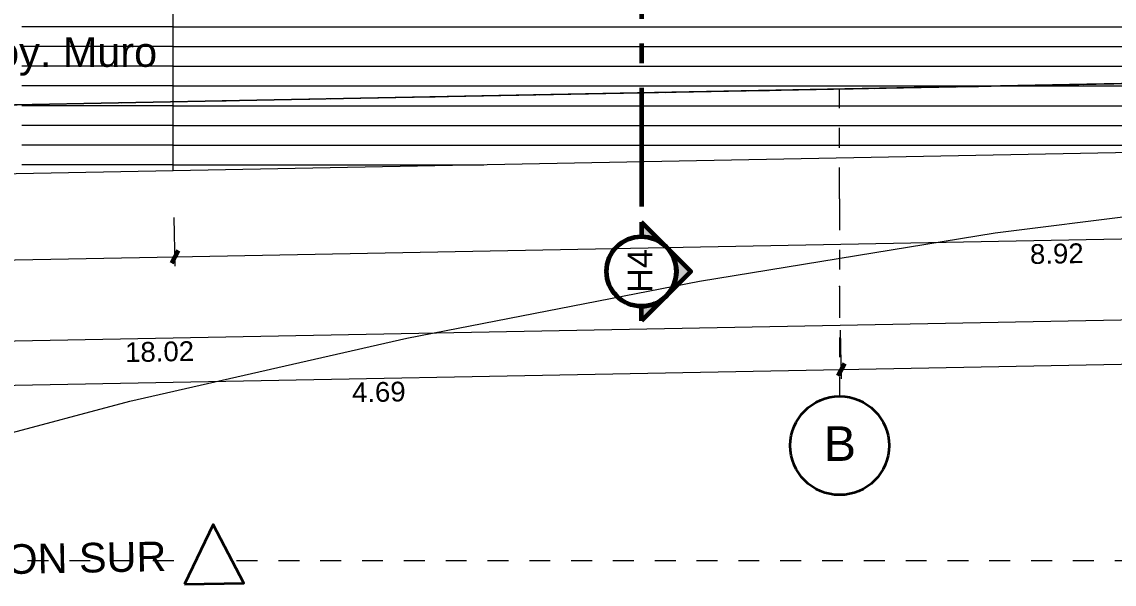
# Model space of a CAD drawing. Header units: metres. Extents: x 48 to 635, y -15 to 39.
# Drawn here: x 65.49 to 71.02, y 3.63 to 6.48 of the extents above; entities that cross this region are included whole.
import ezdxf

# ---------------------------------------------------------------- set-up
doc = ezdxf.new("R2010")
doc.units = ezdxf.units.M
doc.header["$MEASUREMENT"] = 0
for name, pattern in [('Dashed', [0.211667, 0.105833, -0.105833]), ('Dot & Dashed', [0.335139, 0.15875, -0.088194, 0, -0.088194]), ('Linea punta', [0.85, 0.6, -0.125, 0, -0.125]), ('Wipeout_Contour', [1, 0, -1])]:
    doc.linetypes.add(name, pattern=pattern)
for name, color, linetype in [('2D Drafting - General', 7, 'Continuous'), ('Annotation - Label', 7, 'Continuous'), ('Dimensioning - General', 7, 'Continuous'), ('Interior - Furniture', 7, 'Continuous'), ('Marker - Elevation', 7, 'Continuous'), ('Marker - Section', 7, 'Continuous'), ('Shell - Roof', 7, 'Continuous'), ('Structural - Bearing', 7, 'Continuous'), ('Structural - Grid', 7, 'Continuous')]:
    doc.layers.add(name, color=color, linetype=linetype)
doc.styles.add('GENERATED_STYLE_1', font='')
doc.styles.get('GENERATED_STYLE_1').set_extended_font_data('Arial')
doc.dimstyles.new('GENERATED_STYLE__1', dxfattribs={"dimtxt": 0.1, "dimasz": 0.0475, "dimexe": 0.18, "dimexo": 0.2, "dimgap": 0.09, "dimtad": 3, "dimzin": 0, "dimdsep": 46, "dimtxsty": 'GENERATED_STYLE_1', "dimblk": 'ARROWHEAD_2', "dimblk1": 'ARROWHEAD_2', "dimblk2": 'ARROWHEAD_2', "dimcen": 0.09, "dimclrd": 256, "dimclre": 256, "dimclrt": 5, "dimazin": 0, "dimtfac": 1, "dimtdec": 4, "dimtmove": 0, "dimatfit": 3, "dimfxl": 1, "dimtolj": 1, "dimtzin": 0, "dimarcsym": 0})
doc.dimstyles.new('GENERATED_STYLE__4', dxfattribs={"dimtxt": 0.18, "dimasz": 0.1824, "dimexe": 0.18, "dimexo": 0.0625, "dimgap": 0.09, "dimtad": 0, "dimtih": 1, "dimtoh": 1, "dimdec": 4, "dimzin": 0, "dimdsep": 46, "dimcen": 0.09, "dimadec": 0, "dimazin": 0, "dimtfac": 1, "dimtdec": 4, "dimtmove": 0, "dimatfit": 3, "dimldrblk": 'ARROWHEAD_5', "dimfxl": 1, "dimtolj": 1, "dimtzin": 0, "dimarcsym": 0})

# ---------------------------------------------------------------- blocks, each defined once
blk = doc.blocks.new('*D8')
at = {"layer": 'Dimensioning - General', "color": 151, "linetype": 'Continuous', "lineweight": 20, "true_color": 0x80c2ff}
for p, q in [((66.2681, 5.2425), (66.2634, 5.4893)), ((66.2673, 5.2894), (75.1868, 5.4593)), ((58.1821, 5.1353), (66.2673, 5.2894)), ((57.1668, 5.116), (58.1821, 5.1353))]:
    blk.add_line(p, q, dxfattribs=at)
at = {"layer": 'Dimensioning - General', "color": 7, "linetype": 'Continuous', "lineweight": 60}
for p, q in [((66.2847, 5.3209), (66.2498, 5.2578)), ((58.1995, 5.1669), (58.1647, 5.1037))]:
    blk.add_line(p, q, dxfattribs=at)
at = {"layer": 'Dimensioning - General', "color": 5, "lineweight": 25, "insert": (62.094, 5.0898), "char_height": 0.1, "attachment_point": 7, "rotation": 1.0914, "style": 'GENERATED_STYLE_1'}
blk.add_mtext('\\A1;{\\pql;\\fArial|b0|i0|c0|p34;8.09}', dxfattribs=at)
blk = doc.blocks.new('ARROWHEAD_2')
at = {"color": 0, "linetype": 'Continuous', "lineweight": 0}
for p, q in [((0, 0), (-1, 0)), ((-0.38, -0.66), (0.38, 0.66))]:
    blk.add_line(p, q, dxfattribs=at)
blk = doc.blocks.new('*D9')
at = {"layer": 'Dimensioning - General', "color": 151, "linetype": 'Continuous', "lineweight": 20, "true_color": 0x80c2ff}
for p, q in [((75.1877, 5.4124), (75.183, 5.6592)), ((66.2673, 5.2894), (75.1868, 5.4593)), ((75.1868, 5.4593), (75.2173, 5.4599))]:
    blk.add_line(p, q, dxfattribs=at)
at = {"layer": 'Dimensioning - General', "color": 7, "linetype": 'Continuous', "lineweight": 60}
for p, q in [((75.1693, 5.4277), (75.2042, 5.4909)), ((66.2847, 5.3209), (66.2498, 5.2578))]:
    blk.add_line(p, q, dxfattribs=at)
at = {"layer": 'Dimensioning - General', "color": 5, "lineweight": 25, "insert": (70.5963, 5.2518), "char_height": 0.1, "attachment_point": 7, "rotation": 1.0914, "style": 'GENERATED_STYLE_1'}
blk.add_mtext('\\A1;{\\pql;\\fArial|b0|i0|c0|p34;8.92}', dxfattribs=at)
blk = doc.blocks.new('*D10')
at = {"layer": 'Dimensioning - General', "color": 151, "linetype": 'Continuous', "lineweight": 20, "true_color": 0x80c2ff}
for p, q in [((64.951, 4.5822), (64.9463, 4.8291)), ((58.801, 4.4651), (58.7963, 4.7119)), ((64.9501, 4.6291), (69.6401, 4.7185)), ((58.8001, 4.512), (64.9501, 4.6291)), ((58.7695, 4.5114), (58.8001, 4.512))]:
    blk.add_line(p, q, dxfattribs=at)
at = {"layer": 'Dimensioning - General', "color": 7, "linetype": 'Continuous', "lineweight": 60}
for p, q in [((64.9675, 4.6607), (64.9326, 4.5975)), ((58.8175, 4.5435), (58.7826, 4.4804))]:
    blk.add_line(p, q, dxfattribs=at)
at = {"layer": 'Dimensioning - General', "color": 5, "lineweight": 25, "insert": (61.7444, 4.448), "char_height": 0.1, "attachment_point": 7, "rotation": 1.0914, "style": 'GENERATED_STYLE_1'}
blk.add_mtext('\\A1;{\\pql;\\fArial|b0|i0|c0|p34;6.15}', dxfattribs=at)
blk = doc.blocks.new('*D11')
at = {"layer": 'Dimensioning - General', "color": 151, "linetype": 'Continuous', "lineweight": 20, "true_color": 0x80c2ff}
for p, q in [((69.641, 4.6716), (69.6363, 4.9184)), ((69.6401, 4.7185), (73.7701, 4.7971)), ((64.9501, 4.6291), (69.6401, 4.7185))]:
    blk.add_line(p, q, dxfattribs=at)
at = {"layer": 'Dimensioning - General', "color": 7, "linetype": 'Continuous', "lineweight": 60}
for p, q in [((69.6575, 4.75), (69.6226, 4.6869)), ((64.9675, 4.6607), (64.9326, 4.5975))]:
    blk.add_line(p, q, dxfattribs=at)
at = {"layer": 'Dimensioning - General', "color": 5, "lineweight": 25, "insert": (67.1644, 4.5513), "char_height": 0.1, "attachment_point": 7, "rotation": 1.0914, "style": 'GENERATED_STYLE_1'}
blk.add_mtext('\\A1;{\\pql;\\fArial|b0|i0|c0|p34;4.69}', dxfattribs=at)
blk = doc.blocks.new('*D12')
at = {"layer": 'Dimensioning - General', "color": 151, "linetype": 'Continuous', "lineweight": 20, "true_color": 0x80c2ff}
for p, q in [((73.771, 4.7503), (73.7663, 4.9971)), ((69.6401, 4.7185), (73.7701, 4.7971)), ((73.7701, 4.7971), (73.8006, 4.7977))]:
    blk.add_line(p, q, dxfattribs=at)
at = {"layer": 'Dimensioning - General', "color": 7, "linetype": 'Continuous', "lineweight": 60}
for p, q in [((73.7526, 4.7656), (73.7875, 4.8287)), ((69.6575, 4.75), (69.6226, 4.6869))]:
    blk.add_line(p, q, dxfattribs=at)
at = {"layer": 'Dimensioning - General', "color": 5, "lineweight": 25, "insert": (71.5744, 4.6353), "char_height": 0.1, "attachment_point": 7, "rotation": 1.0914, "style": 'GENERATED_STYLE_1'}
blk.add_mtext('\\A1;{\\pql;\\fArial|b0|i0|c0|p34;4.13}', dxfattribs=at)
blk = doc.blocks.new('*D13')
at = {"layer": 'Dimensioning - General', "color": 151, "linetype": 'Continuous', "lineweight": 20, "true_color": 0x80c2ff}
for p, q in [((75.1955, 5.0027), (75.1908, 5.2495)), ((57.1746, 4.7063), (75.1946, 5.0495)), ((75.1946, 5.0495), (75.2251, 5.0501)), ((57.1755, 4.6594), (57.1708, 4.9062)), ((57.144, 4.7057), (57.1746, 4.7063))]:
    blk.add_line(p, q, dxfattribs=at)
at = {"layer": 'Dimensioning - General', "color": 7, "linetype": 'Continuous', "lineweight": 60}
for p, q in [((75.1771, 5.018), (75.212, 5.0811)), ((57.192, 4.7378), (57.1571, 4.6747))]:
    blk.add_line(p, q, dxfattribs=at)
at = {"layer": 'Dimensioning - General', "color": 5, "lineweight": 25, "insert": (66.0159, 4.7547), "char_height": 0.1, "attachment_point": 7, "rotation": 1.0914, "style": 'GENERATED_STYLE_1'}
blk.add_mtext('\\A1;{\\pql;\\fArial|b0|i0|c0|p34;18.02}', dxfattribs=at)
blk = doc.blocks.new('*X19')
at = {"layer": 'Shell - Roof', "color": 23, "linetype": 'Continuous', "lineweight": 13, "true_color": 0xbf8080}
for p, q in [((65.7388, 6.4551), (65.4926, 6.4551)), ((65.7388, 6.4551), (65.4926, 6.4551)), ((65.985, 6.4551), (65.7388, 6.4551)), ((65.985, 6.4551), (65.7388, 6.4551)), ((66.2312, 6.4551), (65.985, 6.4551)), ((66.2312, 6.4551), (65.985, 6.4551)), ((66.259, 6.4551), (66.2312, 6.4551)), ((66.259, 6.4551), (66.2312, 6.4551)), ((65.7388, 6.3551), (65.4926, 6.3551)), ((65.7388, 6.3551), (65.4926, 6.3551)), ((65.985, 6.3551), (65.7388, 6.3551)), ((65.985, 6.3551), (65.7388, 6.3551)), ((66.2312, 6.3551), (65.985, 6.3551)), ((66.2312, 6.3551), (65.985, 6.3551)), ((66.259, 6.3551), (66.2312, 6.3551)), ((66.259, 6.3551), (66.2312, 6.3551)), ((65.7388, 6.2551), (65.4926, 6.2551)), ((65.7388, 6.2551), (65.4926, 6.2551)), ((65.985, 6.2551), (65.7388, 6.2551)), ((65.985, 6.2551), (65.7388, 6.2551)), ((66.2312, 6.2551), (65.985, 6.2551)), ((66.2312, 6.2551), (65.985, 6.2551)), ((66.259, 6.2551), (66.2312, 6.2551)), ((66.259, 6.2551), (66.2312, 6.2551)), ((65.7388, 6.1551), (65.4926, 6.1551)), ((65.7388, 6.1551), (65.4926, 6.1551)), ((65.985, 6.1551), (65.7388, 6.1551)), ((65.985, 6.1551), (65.7388, 6.1551)), ((66.2312, 6.1551), (65.985, 6.1551)), ((66.2312, 6.1551), (65.985, 6.1551)), ((66.259, 6.1551), (66.2312, 6.1551)), ((66.259, 6.1551), (66.2312, 6.1551)), ((65.7388, 6.0551), (65.4926, 6.0551)), ((65.7388, 6.0551), (65.4926, 6.0551)), ((65.985, 6.0551), (65.7388, 6.0551)), ((65.985, 6.0551), (65.7388, 6.0551)), ((66.2312, 6.0551), (65.985, 6.0551)), ((66.2312, 6.0551), (65.985, 6.0551)), ((66.259, 6.0551), (66.2312, 6.0551)), ((66.259, 6.0551), (66.2312, 6.0551)), ((65.7388, 5.9551), (65.4926, 5.9551)), ((65.7388, 5.9551), (65.4926, 5.9551)), ((65.985, 5.9551), (65.7388, 5.9551)), ((65.985, 5.9551), (65.7388, 5.9551)), ((66.2312, 5.9551), (65.985, 5.9551)), ((66.2312, 5.9551), (65.985, 5.9551)), ((66.259, 5.9551), (66.2312, 5.9551)), ((66.259, 5.9551), (66.2312, 5.9551)), ((65.7388, 5.8551), (65.4926, 5.8551)), ((65.7388, 5.8551), (65.4926, 5.8551)), ((65.985, 5.8551), (65.7388, 5.8551)), ((65.985, 5.8551), (65.7388, 5.8551)), ((66.2312, 5.8551), (65.985, 5.8551)), ((66.2312, 5.8551), (65.985, 5.8551)), ((66.259, 5.8551), (66.2312, 5.8551)), ((66.259, 5.8551), (66.2312, 5.8551)), ((65.7388, 5.7551), (65.4926, 5.7551)), ((65.7388, 5.7551), (65.4926, 5.7551)), ((65.985, 5.7551), (65.7388, 5.7551)), ((65.985, 5.7551), (65.7388, 5.7551)), ((66.2312, 5.7551), (65.985, 5.7551)), ((66.2312, 5.7551), (65.985, 5.7551)), ((66.259, 5.7551), (66.2312, 5.7551)), ((66.259, 5.7551), (66.2312, 5.7551))]:
    blk.add_line(p, q, dxfattribs=at)
blk = doc.blocks.new('*X20')
at = {"layer": 'Shell - Roof', "color": 23, "linetype": 'Continuous', "lineweight": 13, "true_color": 0xbf8080}
for p, q in [((66.259, 6.4551), (66.4774, 6.4551)), ((66.259, 6.4551), (66.4774, 6.4551)), ((66.4774, 6.4551), (66.7236, 6.4551)), ((66.4774, 6.4551), (66.7236, 6.4551)), ((66.7236, 6.4551), (66.9698, 6.4551)), ((66.7236, 6.4551), (66.9698, 6.4551)), ((66.9698, 6.4551), (67.216, 6.4551)), ((66.9698, 6.4551), (67.216, 6.4551)), ((67.216, 6.4551), (67.4622, 6.4551)), ((67.216, 6.4551), (67.4622, 6.4551)), ((67.4622, 6.4551), (67.7084, 6.4551)), ((67.4622, 6.4551), (67.7084, 6.4551)), ((67.7084, 6.4551), (67.9546, 6.4551)), ((67.7084, 6.4551), (67.9546, 6.4551)), ((67.9546, 6.4551), (68.2008, 6.4551)), ((67.9546, 6.4551), (68.2008, 6.4551)), ((68.2008, 6.4551), (68.447, 6.4551)), ((68.2008, 6.4551), (68.447, 6.4551)), ((68.447, 6.4551), (68.6932, 6.4551)), ((68.447, 6.4551), (68.6932, 6.4551)), ((68.6932, 6.4551), (68.9394, 6.4551)), ((68.6932, 6.4551), (68.9394, 6.4551)), ((68.9394, 6.4551), (69.1856, 6.4551)), ((68.9394, 6.4551), (69.1856, 6.4551)), ((69.1856, 6.4551), (69.4318, 6.4551)), ((69.1856, 6.4551), (69.4318, 6.4551)), ((69.4318, 6.4551), (69.678, 6.4551)), ((69.4318, 6.4551), (69.678, 6.4551)), ((69.678, 6.4551), (69.9242, 6.4551)), ((69.678, 6.4551), (69.9242, 6.4551)), ((69.9242, 6.4551), (70.1704, 6.4551)), ((69.9242, 6.4551), (70.1704, 6.4551)), ((70.1704, 6.4551), (70.4166, 6.4551)), ((70.1704, 6.4551), (70.4166, 6.4551)), ((70.4166, 6.4551), (70.6628, 6.4551)), ((70.4166, 6.4551), (70.6628, 6.4551)), ((70.6628, 6.4551), (70.909, 6.4551)), ((70.6628, 6.4551), (70.909, 6.4551)), ((70.909, 6.4551), (71.1552, 6.4551)), ((70.909, 6.4551), (71.1552, 6.4551)), ((66.259, 6.3551), (66.4774, 6.3551)), ((66.259, 6.3551), (66.4774, 6.3551)), ((66.4774, 6.3551), (66.7236, 6.3551)), ((66.4774, 6.3551), (66.7236, 6.3551)), ((66.7236, 6.3551), (66.9698, 6.3551)), ((66.7236, 6.3551), (66.9698, 6.3551)), ((66.9698, 6.3551), (67.216, 6.3551)), ((66.9698, 6.3551), (67.216, 6.3551)), ((67.216, 6.3551), (67.4622, 6.3551)), ((67.216, 6.3551), (67.4622, 6.3551)), ((67.4622, 6.3551), (67.7084, 6.3551)), ((67.4622, 6.3551), (67.7084, 6.3551)), ((67.7084, 6.3551), (67.9546, 6.3551)), ((67.7084, 6.3551), (67.9546, 6.3551)), ((67.9546, 6.3551), (68.2008, 6.3551)), ((67.9546, 6.3551), (68.2008, 6.3551)), ((68.2008, 6.3551), (68.447, 6.3551)), ((68.2008, 6.3551), (68.447, 6.3551)), ((68.447, 6.3551), (68.6932, 6.3551)), ((68.447, 6.3551), (68.6932, 6.3551)), ((68.6932, 6.3551), (68.9394, 6.3551)), ((68.6932, 6.3551), (68.9394, 6.3551)), ((68.9394, 6.3551), (69.1856, 6.3551)), ((68.9394, 6.3551), (69.1856, 6.3551)), ((69.1856, 6.3551), (69.4318, 6.3551)), ((69.1856, 6.3551), (69.4318, 6.3551)), ((69.4318, 6.3551), (69.678, 6.3551)), ((69.4318, 6.3551), (69.678, 6.3551)), ((69.678, 6.3551), (69.9242, 6.3551)), ((69.678, 6.3551), (69.9242, 6.3551)), ((69.9242, 6.3551), (70.1704, 6.3551)), ((69.9242, 6.3551), (70.1704, 6.3551)), ((70.1704, 6.3551), (70.4166, 6.3551)), ((70.1704, 6.3551), (70.4166, 6.3551)), ((70.4166, 6.3551), (70.6628, 6.3551)), ((70.4166, 6.3551), (70.6628, 6.3551)), ((70.6628, 6.3551), (70.909, 6.3551)), ((70.6628, 6.3551), (70.909, 6.3551)), ((70.909, 6.3551), (71.1552, 6.3551)), ((70.909, 6.3551), (71.1552, 6.3551)), ((66.259, 6.2551), (66.4774, 6.2551)), ((66.259, 6.2551), (66.4774, 6.2551)), ((66.4774, 6.2551), (66.7236, 6.2551)), ((66.4774, 6.2551), (66.7236, 6.2551)), ((66.7236, 6.2551), (66.9698, 6.2551)), ((66.7236, 6.2551), (66.9698, 6.2551)), ((66.9698, 6.2551), (67.216, 6.2551)), ((66.9698, 6.2551), (67.216, 6.2551)), ((67.216, 6.2551), (67.4622, 6.2551)), ((67.216, 6.2551), (67.4622, 6.2551)), ((67.4622, 6.2551), (67.7084, 6.2551)), ((67.4622, 6.2551), (67.7084, 6.2551)), ((67.7084, 6.2551), (67.9546, 6.2551)), ((67.7084, 6.2551), (67.9546, 6.2551)), ((67.9546, 6.2551), (68.2008, 6.2551)), ((67.9546, 6.2551), (68.2008, 6.2551)), ((68.2008, 6.2551), (68.447, 6.2551)), ((68.2008, 6.2551), (68.447, 6.2551)), ((68.447, 6.2551), (68.6932, 6.2551)), ((68.447, 6.2551), (68.6932, 6.2551)), ((68.6932, 6.2551), (68.9394, 6.2551)), ((68.6932, 6.2551), (68.9394, 6.2551)), ((68.9394, 6.2551), (69.1856, 6.2551)), ((68.9394, 6.2551), (69.1856, 6.2551)), ((69.1856, 6.2551), (69.4318, 6.2551)), ((69.1856, 6.2551), (69.4318, 6.2551)), ((69.4318, 6.2551), (69.678, 6.2551)), ((69.4318, 6.2551), (69.678, 6.2551)), ((69.678, 6.2551), (69.9242, 6.2551)), ((69.678, 6.2551), (69.9242, 6.2551)), ((69.9242, 6.2551), (70.1704, 6.2551)), ((69.9242, 6.2551), (70.1704, 6.2551)), ((70.1704, 6.2551), (70.4166, 6.2551)), ((70.1704, 6.2551), (70.4166, 6.2551)), ((70.4166, 6.2551), (70.6628, 6.2551)), ((70.4166, 6.2551), (70.6628, 6.2551)), ((70.6628, 6.2551), (70.909, 6.2551)), ((70.6628, 6.2551), (70.909, 6.2551)), ((70.909, 6.2551), (71.1552, 6.2551)), ((70.909, 6.2551), (71.1552, 6.2551)), ((66.259, 6.1551), (66.4774, 6.1551)), ((66.259, 6.1551), (66.4774, 6.1551)), ((66.4774, 6.1551), (66.7236, 6.1551)), ((66.4774, 6.1551), (66.7236, 6.1551)), ((66.7236, 6.1551), (66.9698, 6.1551)), ((66.7236, 6.1551), (66.9698, 6.1551)), ((66.9698, 6.1551), (67.216, 6.1551)), ((66.9698, 6.1551), (67.216, 6.1551)), ((67.216, 6.1551), (67.4622, 6.1551)), ((67.216, 6.1551), (67.4622, 6.1551)), ((67.4622, 6.1551), (67.7084, 6.1551)), ((67.4622, 6.1551), (67.7084, 6.1551)), ((67.7084, 6.1551), (67.9546, 6.1551)), ((67.7084, 6.1551), (67.9546, 6.1551)), ((67.9546, 6.1551), (68.2008, 6.1551)), ((67.9546, 6.1551), (68.2008, 6.1551)), ((68.2008, 6.1551), (68.447, 6.1551)), ((68.2008, 6.1551), (68.447, 6.1551)), ((68.447, 6.1551), (68.6932, 6.1551)), ((68.447, 6.1551), (68.6932, 6.1551)), ((68.6932, 6.1551), (68.9394, 6.1551)), ((68.6932, 6.1551), (68.9394, 6.1551)), ((68.9394, 6.1551), (69.1856, 6.1551)), ((68.9394, 6.1551), (69.1856, 6.1551)), ((69.1856, 6.1551), (69.4318, 6.1551)), ((69.1856, 6.1551), (69.4318, 6.1551)), ((69.4318, 6.1551), (69.678, 6.1551)), ((69.4318, 6.1551), (69.678, 6.1551)), ((69.678, 6.1551), (69.9242, 6.1551)), ((69.678, 6.1551), (69.9242, 6.1551)), ((69.9242, 6.1551), (70.1704, 6.1551)), ((69.9242, 6.1551), (70.1704, 6.1551)), ((70.1704, 6.1551), (70.4166, 6.1551)), ((70.1704, 6.1551), (70.4166, 6.1551)), ((70.4166, 6.1551), (70.6628, 6.1551)), ((70.4166, 6.1551), (70.6628, 6.1551)), ((70.6628, 6.1551), (70.909, 6.1551)), ((70.6628, 6.1551), (70.909, 6.1551)), ((70.909, 6.1551), (71.1552, 6.1551)), ((70.909, 6.1551), (71.1552, 6.1551)), ((66.259, 6.0551), (66.4774, 6.0551)), ((66.259, 6.0551), (66.4774, 6.0551)), ((66.4774, 6.0551), (66.7236, 6.0551)), ((66.4774, 6.0551), (66.7236, 6.0551)), ((66.7236, 6.0551), (66.9698, 6.0551)), ((66.7236, 6.0551), (66.9698, 6.0551)), ((66.9698, 6.0551), (67.216, 6.0551)), ((66.9698, 6.0551), (67.216, 6.0551)), ((67.216, 6.0551), (67.4622, 6.0551)), ((67.216, 6.0551), (67.4622, 6.0551)), ((67.4622, 6.0551), (67.7084, 6.0551)), ((67.4622, 6.0551), (67.7084, 6.0551)), ((67.7084, 6.0551), (67.9546, 6.0551)), ((67.7084, 6.0551), (67.9546, 6.0551)), ((67.9546, 6.0551), (68.2008, 6.0551)), ((67.9546, 6.0551), (68.2008, 6.0551)), ((68.2008, 6.0551), (68.447, 6.0551)), ((68.2008, 6.0551), (68.447, 6.0551)), ((68.447, 6.0551), (68.6932, 6.0551)), ((68.447, 6.0551), (68.6932, 6.0551)), ((68.6932, 6.0551), (68.9394, 6.0551)), ((68.6932, 6.0551), (68.9394, 6.0551)), ((68.9394, 6.0551), (69.1856, 6.0551)), ((68.9394, 6.0551), (69.1856, 6.0551)), ((69.1856, 6.0551), (69.4318, 6.0551)), ((69.1856, 6.0551), (69.4318, 6.0551)), ((69.4318, 6.0551), (69.678, 6.0551)), ((69.4318, 6.0551), (69.678, 6.0551)), ((69.678, 6.0551), (69.9242, 6.0551)), ((69.678, 6.0551), (69.9242, 6.0551)), ((69.9242, 6.0551), (70.1704, 6.0551)), ((69.9242, 6.0551), (70.1704, 6.0551)), ((70.1704, 6.0551), (70.4166, 6.0551)), ((70.1704, 6.0551), (70.4166, 6.0551)), ((70.4166, 6.0551), (70.6628, 6.0551)), ((70.4166, 6.0551), (70.6628, 6.0551)), ((70.6628, 6.0551), (70.909, 6.0551)), ((70.6628, 6.0551), (70.909, 6.0551)), ((70.909, 6.0551), (71.1552, 6.0551)), ((70.909, 6.0551), (71.1552, 6.0551)), ((66.259, 5.9551), (66.4774, 5.9551)), ((66.259, 5.9551), (66.4774, 5.9551)), ((66.4774, 5.9551), (66.7236, 5.9551)), ((66.4774, 5.9551), (66.7236, 5.9551)), ((66.7236, 5.9551), (66.9698, 5.9551)), ((66.7236, 5.9551), (66.9698, 5.9551)), ((66.9698, 5.9551), (67.216, 5.9551)), ((66.9698, 5.9551), (67.216, 5.9551)), ((67.216, 5.9551), (67.4622, 5.9551)), ((67.216, 5.9551), (67.4622, 5.9551)), ((67.4622, 5.9551), (67.7084, 5.9551)), ((67.4622, 5.9551), (67.7084, 5.9551)), ((67.7084, 5.9551), (67.9546, 5.9551)), ((67.7084, 5.9551), (67.9546, 5.9551)), ((67.9546, 5.9551), (68.2008, 5.9551)), ((67.9546, 5.9551), (68.2008, 5.9551)), ((68.2008, 5.9551), (68.447, 5.9551)), ((68.2008, 5.9551), (68.447, 5.9551)), ((68.447, 5.9551), (68.6932, 5.9551)), ((68.447, 5.9551), (68.6932, 5.9551)), ((68.6932, 5.9551), (68.9394, 5.9551)), ((68.6932, 5.9551), (68.9394, 5.9551)), ((68.9394, 5.9551), (69.1856, 5.9551)), ((68.9394, 5.9551), (69.1856, 5.9551)), ((69.1856, 5.9551), (69.4318, 5.9551)), ((69.1856, 5.9551), (69.4318, 5.9551)), ((69.4318, 5.9551), (69.678, 5.9551)), ((69.4318, 5.9551), (69.678, 5.9551)), ((69.678, 5.9551), (69.9242, 5.9551)), ((69.678, 5.9551), (69.9242, 5.9551)), ((69.9242, 5.9551), (70.1704, 5.9551)), ((69.9242, 5.9551), (70.1704, 5.9551)), ((70.1704, 5.9551), (70.4166, 5.9551)), ((70.1704, 5.9551), (70.4166, 5.9551)), ((70.4166, 5.9551), (70.6628, 5.9551)), ((70.4166, 5.9551), (70.6628, 5.9551)), ((70.6628, 5.9551), (70.909, 5.9551)), ((70.6628, 5.9551), (70.909, 5.9551)), ((70.909, 5.9551), (71.1552, 5.9551)), ((70.909, 5.9551), (71.1552, 5.9551)), ((66.259, 5.8551), (66.4774, 5.8551)), ((66.259, 5.8551), (66.4774, 5.8551)), ((66.4774, 5.8551), (66.7236, 5.8551)), ((66.4774, 5.8551), (66.7236, 5.8551)), ((66.7236, 5.8551), (66.9698, 5.8551)), ((66.7236, 5.8551), (66.9698, 5.8551)), ((66.9698, 5.8551), (67.216, 5.8551)), ((66.9698, 5.8551), (67.216, 5.8551)), ((67.216, 5.8551), (67.4622, 5.8551)), ((67.216, 5.8551), (67.4622, 5.8551)), ((67.4622, 5.8551), (67.7084, 5.8551)), ((67.4622, 5.8551), (67.7084, 5.8551)), ((67.7084, 5.8551), (67.9546, 5.8551)), ((67.7084, 5.8551), (67.9546, 5.8551)), ((67.9546, 5.8551), (68.2008, 5.8551)), ((67.9546, 5.8551), (68.2008, 5.8551)), ((68.2008, 5.8551), (68.447, 5.8551)), ((68.2008, 5.8551), (68.447, 5.8551)), ((68.447, 5.8551), (68.6932, 5.8551)), ((68.447, 5.8551), (68.6932, 5.8551)), ((68.6932, 5.8551), (68.9394, 5.8551)), ((68.6932, 5.8551), (68.9394, 5.8551)), ((68.9394, 5.8551), (69.1856, 5.8551)), ((68.9394, 5.8551), (69.1856, 5.8551)), ((69.1856, 5.8551), (69.4318, 5.8551)), ((69.1856, 5.8551), (69.4318, 5.8551)), ((69.4318, 5.8551), (69.678, 5.8551)), ((69.4318, 5.8551), (69.678, 5.8551)), ((69.678, 5.8551), (69.9242, 5.8551)), ((69.678, 5.8551), (69.9242, 5.8551)), ((69.9242, 5.8551), (70.1704, 5.8551)), ((69.9242, 5.8551), (70.1704, 5.8551)), ((70.1704, 5.8551), (70.4166, 5.8551)), ((70.1704, 5.8551), (70.4166, 5.8551)), ((70.4166, 5.8551), (70.6628, 5.8551)), ((70.4166, 5.8551), (70.6628, 5.8551)), ((70.6628, 5.8551), (70.909, 5.8551)), ((70.6628, 5.8551), (70.909, 5.8551)), ((70.909, 5.8551), (71.1552, 5.8551)), ((70.909, 5.8551), (71.1552, 5.8551)), ((66.259, 5.7551), (66.4774, 5.7551)), ((66.259, 5.7551), (66.4774, 5.7551)), ((66.4774, 5.7551), (66.7236, 5.7551)), ((66.4774, 5.7551), (66.7236, 5.7551)), ((66.7236, 5.7551), (66.9698, 5.7551)), ((66.7236, 5.7551), (66.9698, 5.7551)), ((66.9698, 5.7551), (67.216, 5.7551)), ((66.9698, 5.7551), (67.216, 5.7551)), ((67.216, 5.7551), (67.4622, 5.7551)), ((67.216, 5.7551), (67.4622, 5.7551)), ((67.4622, 5.7551), (67.7084, 5.7551)), ((67.4622, 5.7551), (67.7084, 5.7551)), ((67.7084, 5.7551), (67.8314, 5.7551)), ((67.7084, 5.7551), (67.8314, 5.7551))]:
    blk.add_line(p, q, dxfattribs=at)
blk = doc.blocks.new('ARROWHEAD_5')
at = {"linetype": 'Continuous', "lineweight": 0}
blk.add_hatch(color=0, dxfattribs=at).paths.add_polyline_path([(-1, 0.2679), (0, 0), (-1, -0.2679)])
at = {"color": 0, "linetype": 'Continuous', "lineweight": 0}
blk.add_line((0, 0), (-1, 0), dxfattribs=at)

msp = doc.modelspace()

# ---------------------------------------------------------------- hatches: boundary and pattern name
at = {"layer": 'Marker - Section', "linetype": 'Continuous', "lineweight": 0, "true_color": 0x000000}
for points in [[(68.6289, 5.4658), (68.6289, 5.3925, -0.198912), (68.7539, 5.3408)], [(68.7539, 5.0908), (68.8789, 5.2158), (68.7539, 5.3408, -0.414214)], [(68.6289, 4.9658), (68.7539, 5.0908, -0.198912), (68.6289, 5.039)]]:
    msp.add_hatch(color=18, dxfattribs=at).paths.add_polyline_path(points)

# ---------------------------------------------------------------- linework, layer by layer
at = {"layer": 'Interior - Furniture', "color": 8, "linetype": 'Continuous', "lineweight": 13}
for p, q in [((70.4194, 5.4103), (71.8702, 5.593)), ((68.922, 5.1671), (70.4194, 5.4103)), ((67.441, 4.8784), (68.922, 5.1671)), ((66.0395, 4.5589), (67.441, 4.8784)), ((64.7805, 4.2237), (66.0395, 4.5589))]:
    msp.add_line(p, q, dxfattribs=at)
at = {"layer": 'Interior - Furniture', "color": 8, "linetype": 'Dashed', "lineweight": 13}
msp.add_line((48.3765, 3.7512), (85.8765, 3.7512), dxfattribs=at)
at = {"layer": 'Marker - Section', "color": 7, "linetype": 'Continuous', "lineweight": 60, "flags": 128}
for points in [[(68.6289, 5.4658), (68.6289, 5.3925, -0.198912), (68.7539, 5.3408)], [(68.7539, 5.0908, 0.414214), (68.7539, 5.3408), (68.8789, 5.2158)], [(68.6289, 4.9658), (68.6289, 5.039, 0.198912), (68.7539, 5.0908)]]:
    msp.add_lwpolyline(points, format="xyb", close=True, dxfattribs=at)
at = {"layer": 'Marker - Section', "color": 7, "linetype": 'Continuous', "lineweight": 60}
msp.add_circle((68.6289, 5.2158), 0.1768, dxfattribs=at)
at = {"layer": 'Structural - Grid', "color": 104, "linetype": 'Dot & Dashed', "lineweight": 13, "true_color": 0x029e21}
for p, q in [((69.6321, 5.5835), (69.6321, 5.1395)), ((69.6321, 5.1395), (69.6321, 4.5835))]:
    msp.add_line(p, q, dxfattribs=at)
at = {"layer": 'Structural - Grid', "color": 7, "linetype": 'Continuous', "lineweight": 35}
msp.add_circle((69.6321, 4.3335), 0.25, dxfattribs=at)
at = {"layer": 'Structural - Grid', "color": 104, "linetype": 'Dot & Dashed', "lineweight": 13, "true_color": 0x029e21}
msp.add_point((69.6321, 5.1395), dxfattribs=at)
msp.add_point((69.6321, 5.1395), dxfattribs=at)

# ---------------------------------------------------------------- texts
at = {"layer": 'Marker - Elevation', "color": 5, "lineweight": 35, "insert": (66.2254, 3.6961), "char_height": 0.15, "attachment_point": 9, "rotation": 1.0914, "style": 'GENERATED_STYLE_1'}
msp.add_mtext('\\A1;{\\pqr;\\pt0;\\fArial|b0|i0|c0|p34; ELEVACION SUR}', dxfattribs=at)
at = {"layer": 'Marker - Section', "color": 7, "lineweight": 60, "insert": (68.6842, 5.1066), "char_height": 0.125, "attachment_point": 7, "rotation": 90, "style": 'GENERATED_STYLE_1'}
msp.add_mtext('\\A1;{\\pql;\\pt0;\\fArial|b0|i0|c0|p34;H4}', dxfattribs=at)
at = {"layer": 'Structural - Grid', "color": 7, "lineweight": 13, "insert": (69.5521, 4.3435), "char_height": 0.175, "attachment_point": 4, "style": 'GENERATED_STYLE_1'}
msp.add_mtext('\\A1;{\\pql;\\pt0;\\fArial|b0|i0|c0|p34;B}', dxfattribs=at)

# ---------------------------------------------------------------- dimensions: what is measured, and where the dimension line sits
at = {"layer": 'Dimensioning - General', "color": 151, "linetype": 'Continuous', "lineweight": 20, "true_color": 0x80c2ff}
for base, p1, p2, picture, middle in [((73.7701, 4.7971), (69.6321, 5.1395), (73.7621, 5.2182), '*D12', (71.7033, 4.6878)), ((69.6401, 4.7185), (64.942, 5.0501), (69.6321, 5.1395), '*D11', (67.2933, 4.6037)), ((64.9501, 4.6291), (58.7921, 4.933), (64.942, 5.0501), '*D10', (61.8733, 4.5005))]:
    dim = msp.add_linear_dim(base=base, p1=p1, p2=p2, angle=1.0914, dimstyle='GENERATED_STYLE__1', dxfattribs=at)
    dim.commit()
    dim.dimension.update_dxf_attribs({"geometry": picture, "text_midpoint": middle, "dimtype": 160, "text_rotation": 1.0914})

# ---------------------------------------------------------------- wipeouts: each hides what was drawn before it
at = {"color": 254, "linetype": 'Wipeout_Contour', "lineweight": 0, "ltscale": 266.289487}
msp.add_wipeout([(58.1671, 5.9211), (74.387, 6.2301), (74.3784, 6.68), (58.1586, 6.371)], dxfattribs=at).dxf.layer = 'Structural - Bearing'

# ---------------------------------------------------------------- next in the draw order: linework, layer by layer
at = {"layer": '2D Drafting - General', "color": 7, "linetype": 'Dashed', "lineweight": 13}
msp.add_lwpolyline([(58.1671, 5.9211), (74.387, 6.2301), (74.3784, 6.68), (73.9785, 6.6724), (73.9785, 14.6404), (74.3724, 14.6351), (74.3784, 15.0851), (73.9785, 15.0904), (73.9785, 17.5224), (74.3785, 17.5224), (74.3785, 17.9724), (73.9785, 17.9724), (73.9785, 21.9124), (74.3785, 21.9124), (74.3785, 22.3624), (64.7385, 22.3624)], dxfattribs=at)
at = {"layer": 'Interior - Furniture', "color": 7, "linetype": 'Continuous', "lineweight": 13}
for p, q in [((58.0813, 5.9194), (74.387, 6.2301)), ((74.387, 6.2301), (58.0813, 5.9194))]:
    msp.add_line(p, q, dxfattribs=at)
at = {"layer": 'Interior - Furniture', "color": 8, "linetype": 'Continuous', "lineweight": 13}
msp.add_line((74.387, 6.2301), (58.1671, 5.9211), dxfattribs=at)
at = {"layer": 'Marker - Section', "color": 7, "linetype": 'Linea punta', "lineweight": 60}
msp.add_line((68.6289, 23.2452), (68.6289, 5.4658), dxfattribs=at)
at = {"layer": 'Shell - Roof', "color": 23, "linetype": 'Continuous', "lineweight": 13, "true_color": 0xbf8080, "flags": 128}
for points in [[(66.259, 5.7252), (66.259, 18.5224)], [(75.1785, 5.8951), (66.259, 5.7252), (57.1585, 5.5518)]]:
    msp.add_lwpolyline(points, dxfattribs=at)
at = {"layer": 'Structural - Bearing', "color": 251, "linetype": 'Continuous', "lineweight": 20, "true_color": 0x6a6a6a, "flags": 128}
msp.add_lwpolyline([(58.1671, 5.9211), (74.387, 6.2301)], dxfattribs=at)
at = {"layer": 'Structural - Grid', "color": 104, "linetype": 'Dot & Dashed', "lineweight": 13, "true_color": 0x029e21}
msp.add_line((69.6321, 5.5835), (69.6321, 6.1395), dxfattribs=at)

# ---------------------------------------------------------------- next in the draw order: block references
at = {"layer": 'Shell - Roof', "color": 23, "linetype": 'Continuous', "lineweight": 13, "true_color": 0xbf8080}
for name in ['*X19', '*X20']:
    msp.add_blockref(name, (0, 0), dxfattribs=at)

# ---------------------------------------------------------------- next in the draw order: texts
at = {"layer": 'Annotation - Label', "color": 5, "linetype": 'Continuous', "lineweight": 25, "insert": (65.1527, 6.3042), "char_height": 0.15, "attachment_point": 4, "style": 'GENERATED_STYLE_1'}
msp.add_mtext('\\A1;{\\pql;\\fArial|b0|i0|c0|p34;Proy. \\fArial|b0|i0|c0|p34;Muro}', dxfattribs=at)

# ---------------------------------------------------------------- next in the draw order: dimensions: what is measured, and where the dimension line sits
at = {"layer": 'Dimensioning - General', "color": 151, "linetype": 'Continuous', "lineweight": 20, "true_color": 0x80c2ff}
for base, p1, p2, picture, middle in [((66.2673, 5.2894), (58.1671, 5.9211), (66.259, 5.7252), '*D8', (62.2229, 5.1423)), ((75.1946, 5.0495), (57.1585, 5.5518), (75.1785, 5.8951), '*D13', (66.183, 4.8079)), ((75.1868, 5.4593), (66.259, 5.7252), (75.1785, 5.8951), '*D9', (70.7252, 5.3043))]:
    dim = msp.add_linear_dim(base=base, p1=p1, p2=p2, angle=1.0914, dimstyle='GENERATED_STYLE__1', dxfattribs=at)
    dim.commit()
    dim.dimension.update_dxf_attribs({"geometry": picture, "text_midpoint": middle, "dimtype": 160, "text_rotation": 1.0914})

# ---------------------------------------------------------------- next in the draw order: leaders
at = {"layer": 'Annotation - Label', "color": 151, "linetype": 'Continuous', "lineweight": 20, "true_color": 0x80c2ff, "annotation_type": 0, "has_hookline": 1, "hookline_direction": 0, "text_width": 0.9999}
msp.add_leader([(64.3749, 6.0393), (64.6527, 6.3042), (65.0627, 6.3042)], dimstyle='GENERATED_STYLE__4', dxfattribs=at)

# ---------------------------------------------------------------- next in the draw order: wipeouts: each hides what was drawn before it
at = {"color": 254, "linetype": 'Wipeout_Contour', "lineweight": 0, "ltscale": 199.70496}
msp.add_wipeout([(66.3167, 3.6317), (66.6166, 3.6375), (66.4609, 3.9345)], dxfattribs=at).dxf.layer = 'Marker - Elevation'

# ---------------------------------------------------------------- next in the draw order: linework, layer by layer
at = {"layer": 'Marker - Elevation', "color": 161, "linetype": 'Continuous', "lineweight": 35, "true_color": 0x40a5ff, "flags": 128}
msp.add_lwpolyline([(66.3167, 3.6317), (66.6166, 3.6375), (66.4609, 3.9345)], close=True, dxfattribs=at)

doc.saveas('drawing.dxf')
